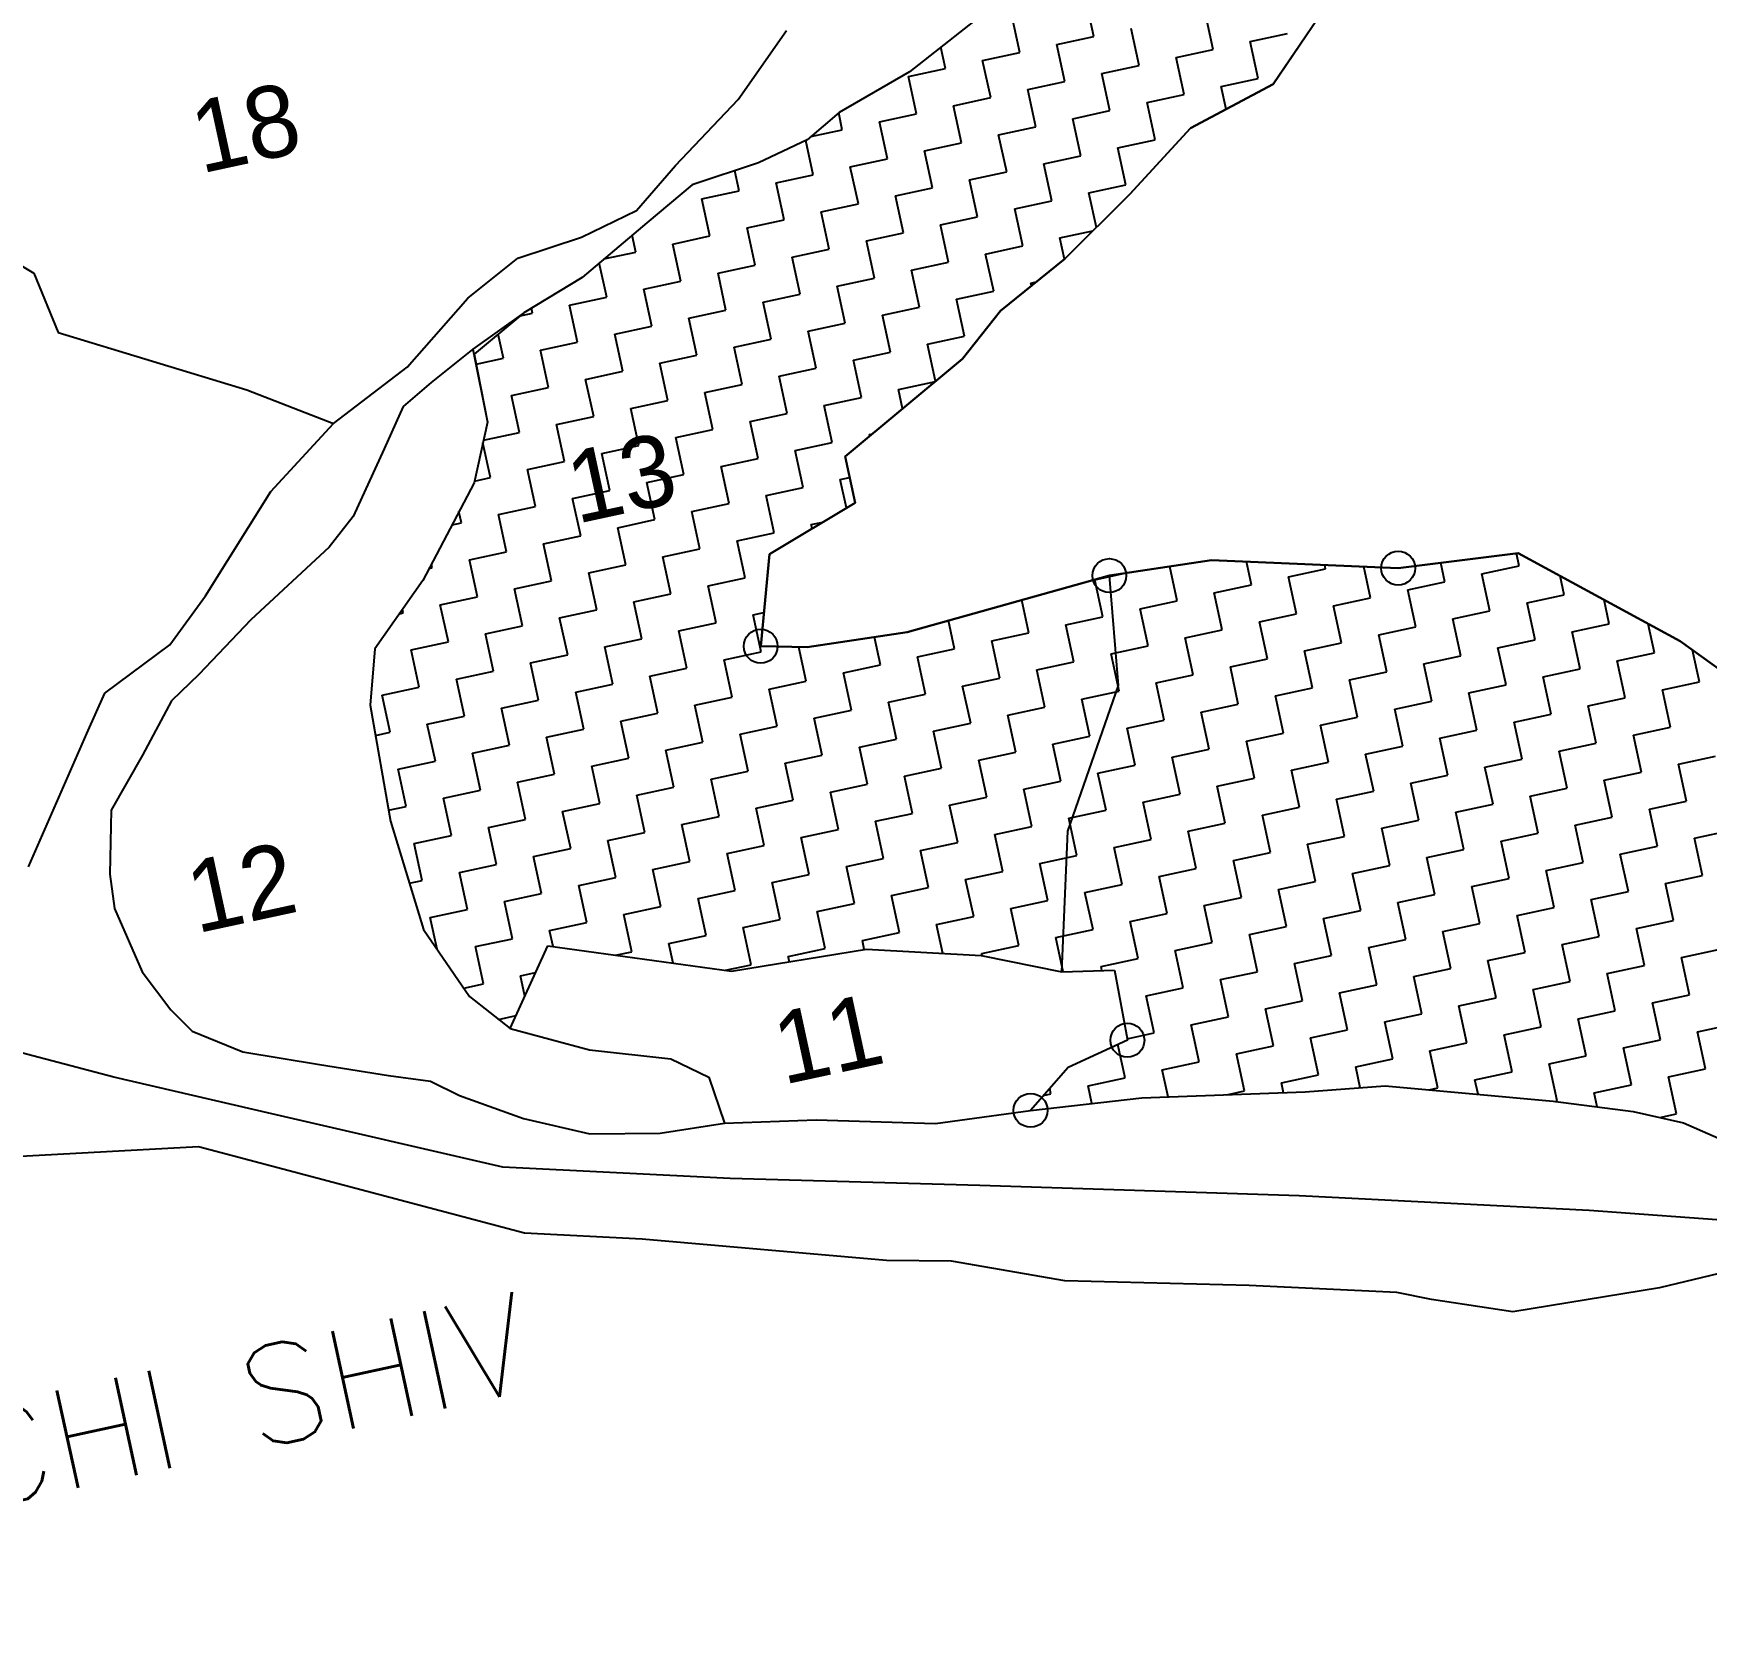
# Model space of a CAD drawing. Header units: metres. Extents: x 328584 to 331613, y 1804654 to 1807240.
# Drawn here: x 329754.5 to 330164.7, y 1804770.6 to 1805164.4 of the extents above; entities that cross this region are included whole.
import ezdxf

# ---------------------------------------------------------------- set-up
doc = ezdxf.new("R2010")
doc.units = ezdxf.units.M
doc.linetypes.add('DASHDOT', pattern=[25.4, 12.7, -6.35, 0, -6.35])
for name, color, linetype in [('POLY_HATCH', 12, 'Continuous'), ('POLY_PARCEL', 6, 'Continuous'), ('POLY_WATER', 4, 'Continuous'), ('TEXT_MAPOUT', 7, 'Continuous'), ('TEXT_PARCEL', 7, 'Continuous'), ('V_BOUND_STREAM_LINE', 7, 'DASHDOT')]:
    doc.layers.add(name, color=color, linetype=linetype)
doc.styles.get("Standard").update_dxf_attribs({"font": 'simplex.shx'})
doc.styles.add('TEXT_MAP', font='', dxfattribs={"height": 0.5})
doc.styles.get('TEXT_MAP').set_extended_font_data('Kruti Dev 050')

msp = doc.modelspace()

# ---------------------------------------------------------------- linework, layer by layer
for centre in [(330018.27, 1805031.49), (330089.07, 1805033.33), (329932.8, 1805014.17), (330022.69, 1804917.57), (329998.97, 1804900.39)]:
    msp.add_circle(centre, 4.16)
at = {"layer": 'POLY_HATCH'}
for p, q in [((330058.47, 1805152.02), (330078.08, 1805181.04)), ((329991.13, 1805172.2), (329969.26, 1805155.01)), ((329969.26, 1805155.01), (329952.07, 1805145.06)), ((330038.17, 1805141.16), (330058.47, 1805152.02)), ((329952.07, 1805145.06), (329944.16, 1805138.36)), ((330023.32, 1805125.02), (330038.17, 1805141.16)), ((329944.16, 1805138.36), (329932.28, 1805132.67)), ((329932.28, 1805132.67), (329915.98, 1805127.27)), ((329915.98, 1805127.27), (329904.87, 1805118.02)), ((330007.33, 1805109.17), (330023.32, 1805125.02)), ((329904.87, 1805118.02), (329889.05, 1805104.62)), ((329991.6, 1805096.39), (330007.33, 1805109.17)), ((329889.05, 1805104.62), (329874.71, 1805095.91)), ((329982.27, 1805084.67), (329991.6, 1805096.39)), ((329874.71, 1805095.91), (329862.54, 1805085.8)), ((329862.54, 1805085.8), (329865.82, 1805069.12)), ((329953.49, 1805060.67), (329982.27, 1805084.67)), ((329865.82, 1805069.12), (329862.54, 1805054.25)), ((329955.94, 1805049.34), (329953.49, 1805060.67)), ((329862.54, 1805054.25), (329849.99, 1805030.29)), ((329934.94, 1805036.72), (329955.94, 1805049.34)), ((329932.8, 1805014.17), (329934.94, 1805036.72)), ((330043.34, 1805035.29), (330018.27, 1805031.49)), ((330089.07, 1805033.33), (330043.34, 1805035.29)), ((330118.48, 1805037), (330089.07, 1805033.33)), ((330158.2, 1805015.43), (330118.48, 1805037)), ((330018.27, 1805031.49), (329968.73, 1805017.64)), ((329849.99, 1805030.29), (329838.24, 1805013.58)), ((329944.18, 1805013.94), (329932.8, 1805014.17)), ((329968.73, 1805017.64), (329944.18, 1805013.94)), ((330197.2, 1804987.24), (330158.2, 1805015.43)), ((329838.24, 1805013.58), (329837.1, 1804999.76)), ((329837.1, 1804999.76), (329842.07, 1804971.33)), ((329842.07, 1804971.33), (329850.18, 1804944.76)), ((329850.18, 1804944.76), (329861.42, 1804928.3)), ((329871.4, 1804920.43), (329880.6, 1804940.71)), ((329880.6, 1804940.71), (329925.66, 1804934.53)), ((329925.66, 1804934.53), (329958.77, 1804939.92)), ((329958.77, 1804939.92), (329986.88, 1804938.33)), ((329986.88, 1804938.33), (330006.65, 1804934.35)), ((330006.65, 1804934.35), (330019.56, 1804934.78)), ((330019.56, 1804934.78), (330022.69, 1804917.57)), ((329861.42, 1804928.3), (329871.4, 1804920.43)), ((330022.69, 1804917.57), (330008.18, 1804910.89)), ((330008.18, 1804910.89), (329998.97, 1804900.39)), ((329998.97, 1804900.39), (330026.2, 1804903.47)), ((330026.2, 1804903.47), (330066.26, 1804904.89)), ((330066.26, 1804904.89), (330085.88, 1804906.42)), ((330085.88, 1804906.42), (330127.06, 1804902.64)), ((330127.06, 1804902.64), (330146.66, 1804900.09)), ((330146.66, 1804900.09), (330159.04, 1804897.33)), ((330159.04, 1804897.33), (330173.57, 1804890.97))]:
    msp.add_line(p, q, dxfattribs=at)
at = {"layer": 'POLY_HATCH', "linetype": 'Continuous'}
for p, q in [((330014.49, 1805163.67), (330012.52, 1805172.77)), ((329996.3, 1805159.74), (329994.33, 1805168.83)), ((330043.73, 1805160.48), (330041.76, 1805169.58)), ((330005.39, 1805161.71), (330014.49, 1805163.67)), ((330007.36, 1805152.61), (330005.39, 1805161.71)), ((330025.55, 1805156.55), (330023.58, 1805165.64)), ((330052.82, 1805162.45), (330061.92, 1805164.42)), ((330054.79, 1805153.36), (330052.82, 1805162.45)), ((329978.12, 1805155.81), (329976.98, 1805161.08)), ((329987.21, 1805157.77), (329996.3, 1805159.74)), ((329989.18, 1805148.68), (329987.21, 1805157.77)), ((330034.64, 1805158.52), (330043.73, 1805160.48)), ((330036.61, 1805149.42), (330034.64, 1805158.52)), ((329969.02, 1805153.84), (329978.12, 1805155.81)), ((329970.99, 1805144.75), (329969.02, 1805153.84)), ((330016.45, 1805154.58), (330025.55, 1805156.55)), ((330018.42, 1805145.49), (330016.45, 1805154.58)), ((329998.27, 1805150.65), (330007.36, 1805152.61)), ((330000.24, 1805141.56), (329998.27, 1805150.65)), ((330027.51, 1805147.46), (330036.61, 1805149.42)), ((330045.7, 1805151.39), (330054.79, 1805153.36)), ((330046.9, 1805145.83), (330045.7, 1805151.39)), ((329980.08, 1805146.71), (329989.18, 1805148.68)), ((329982.05, 1805137.62), (329980.08, 1805146.71)), ((330009.33, 1805143.52), (330018.42, 1805145.49)), ((330029.48, 1805138.36), (330027.51, 1805147.46)), ((329952.81, 1805140.81), (329951.92, 1805144.93)), ((329961.9, 1805142.78), (329970.99, 1805144.75)), ((329963.87, 1805133.69), (329961.9, 1805142.78)), ((329991.14, 1805139.59), (330000.24, 1805141.56)), ((330011.3, 1805134.43), (330009.33, 1805143.52)), ((329945.68, 1805129.75), (329943.85, 1805138.21)), ((329945.08, 1805139.14), (329952.81, 1805140.81)), ((329972.96, 1805135.65), (329982.05, 1805137.62)), ((329993.11, 1805130.5), (329991.14, 1805139.59)), ((330020.39, 1805136.4), (330029.48, 1805138.36)), ((329954.77, 1805131.72), (329963.87, 1805133.69)), ((329974.93, 1805126.56), (329972.96, 1805135.65)), ((330002.2, 1805132.46), (330011.3, 1805134.43)), ((330022.35, 1805127.3), (330020.39, 1805136.4)), ((329927.5, 1805125.82), (329926.43, 1805130.74)), ((329936.59, 1805127.79), (329945.68, 1805129.75)), ((329956.74, 1805122.63), (329954.77, 1805131.72)), ((329984.02, 1805128.53), (329993.11, 1805130.5)), ((330004.17, 1805123.37), (330002.2, 1805132.46)), ((329918.4, 1805123.85), (329927.5, 1805125.82)), ((329938.56, 1805118.69), (329936.59, 1805127.79)), ((329965.83, 1805124.59), (329974.93, 1805126.56)), ((329985.98, 1805119.44), (329984.02, 1805128.53)), ((330013.26, 1805125.34), (330022.35, 1805127.3)), ((330015.1, 1805116.87), (330013.26, 1805125.34)), ((329920.37, 1805114.76), (329918.4, 1805123.85)), ((329947.65, 1805120.66), (329956.74, 1805122.63)), ((329949.61, 1805111.57), (329947.65, 1805120.66)), ((329967.8, 1805115.5), (329965.83, 1805124.59)), ((329995.08, 1805121.4), (330004.17, 1805123.37)), ((329997.04, 1805112.31), (329995.08, 1805121.4)), ((329929.46, 1805116.73), (329938.56, 1805118.69)), ((329931.43, 1805107.63), (329929.46, 1805116.73)), ((329976.89, 1805117.47), (329985.98, 1805119.44)), ((329978.86, 1805108.38), (329976.89, 1805117.47)), ((329902.19, 1805110.83), (329901.29, 1805114.98)), ((329911.28, 1805112.79), (329920.37, 1805114.76)), ((329913.24, 1805103.7), (329911.28, 1805112.79)), ((329958.71, 1805113.54), (329967.8, 1805115.5)), ((329960.67, 1805104.44), (329958.71, 1805113.54)), ((330006.14, 1805114.28), (330014.26, 1805116.03)), ((330007.26, 1805109.11), (330006.14, 1805114.28)), ((329894.38, 1805109.14), (329902.19, 1805110.83)), ((329940.52, 1805109.6), (329949.61, 1805111.57)), ((329942.49, 1805100.51), (329940.52, 1805109.6)), ((329969.77, 1805106.41), (329978.86, 1805108.38)), ((329987.95, 1805110.34), (329997.04, 1805112.31)), ((329989.92, 1805101.25), (329987.95, 1805110.34)), ((329895.06, 1805099.77), (329893.24, 1805108.17)), ((329922.34, 1805105.67), (329931.43, 1805107.63)), ((329924.3, 1805096.57), (329922.34, 1805105.67)), ((329951.58, 1805102.48), (329960.67, 1805104.44)), ((329971.73, 1805097.32), (329969.77, 1805106.41)), ((329904.15, 1805101.73), (329913.24, 1805103.7)), ((329906.12, 1805092.64), (329904.15, 1805101.73)), ((329933.4, 1805098.54), (329942.49, 1805100.51)), ((329953.55, 1805093.38), (329951.58, 1805102.48)), ((329980.83, 1805099.28), (329989.92, 1805101.25)), ((329999.01, 1805103.22), (330000.37, 1805103.51)), ((329999.16, 1805102.53), (329999.01, 1805103.22)), ((329876.87, 1805095.83), (329876.61, 1805097.06)), ((329885.97, 1805097.8), (329895.06, 1805099.77)), ((329887.93, 1805088.71), (329885.97, 1805097.8)), ((329915.21, 1805094.61), (329924.3, 1805096.57)), ((329935.36, 1805089.45), (329933.4, 1805098.54)), ((329962.64, 1805095.35), (329971.73, 1805097.32)), ((329982.79, 1805090.19), (329980.83, 1805099.28)), ((329873.82, 1805095.17), (329876.87, 1805095.83)), ((329897.03, 1805090.67), (329906.12, 1805092.64)), ((329917.18, 1805085.51), (329915.21, 1805094.61)), ((329944.46, 1805091.42), (329953.55, 1805093.38)), ((329964.61, 1805086.26), (329962.64, 1805095.35)), ((329869.75, 1805084.77), (329868.46, 1805090.72)), ((329878.84, 1805086.74), (329887.93, 1805088.71)), ((329898.99, 1805081.58), (329897.03, 1805090.67)), ((329926.27, 1805087.48), (329935.36, 1805089.45)), ((329946.42, 1805082.32), (329944.46, 1805091.42)), ((329973.7, 1805088.22), (329982.79, 1805090.19)), ((329975.66, 1805079.16), (329973.7, 1805088.22)), ((329863.03, 1805083.32), (329869.75, 1805084.77)), ((329880.81, 1805077.65), (329878.84, 1805086.74)), ((329908.09, 1805083.55), (329917.18, 1805085.51)), ((329928.24, 1805078.39), (329926.27, 1805087.48)), ((329955.52, 1805084.29), (329964.61, 1805086.26)), ((329957.48, 1805075.2), (329955.52, 1805084.29)), ((329889.9, 1805079.61), (329898.99, 1805081.58)), ((329891.87, 1805070.52), (329889.9, 1805079.61)), ((329910.05, 1805074.46), (329908.09, 1805083.55)), ((329937.33, 1805080.36), (329946.42, 1805082.32)), ((329939.3, 1805071.26), (329937.33, 1805080.36)), ((329871.72, 1805075.68), (329880.81, 1805077.65)), ((329873.68, 1805066.59), (329871.72, 1805075.68)), ((329919.15, 1805076.42), (329928.24, 1805078.39)), ((329921.11, 1805067.33), (329919.15, 1805076.42)), ((329966.58, 1805077.16), (329975.62, 1805079.12)), ((329967.6, 1805072.43), (329966.58, 1805077.16)), ((329900.96, 1805072.49), (329910.05, 1805074.46)), ((329902.93, 1805063.4), (329900.96, 1805072.49)), ((329948.39, 1805073.23), (329957.48, 1805075.2)), ((329950.36, 1805064.14), (329948.39, 1805073.23)), ((329882.78, 1805068.55), (329891.87, 1805070.52)), ((329884.74, 1805059.46), (329882.78, 1805068.55)), ((329912.02, 1805065.36), (329921.11, 1805067.33)), ((329930.21, 1805069.3), (329939.3, 1805071.26)), ((329932.17, 1805060.2), (329930.21, 1805069.3)), ((329866.56, 1805055.53), (329864.71, 1805064.08)), ((329864.84, 1805064.67), (329873.68, 1805066.59)), ((329893.84, 1805061.43), (329902.93, 1805063.4)), ((329913.99, 1805056.27), (329912.02, 1805065.36)), ((329941.26, 1805062.17), (329950.36, 1805064.14)), ((329959.45, 1805066.11), (329960.21, 1805066.27)), ((329959.54, 1805065.71), (329959.45, 1805066.11)), ((329875.65, 1805057.49), (329884.74, 1805059.46)), ((329895.8, 1805052.34), (329893.84, 1805061.43)), ((329923.08, 1805058.24), (329932.17, 1805060.2)), ((329943.23, 1805053.08), (329941.26, 1805062.17)), ((329862.63, 1805054.68), (329866.56, 1805055.53)), ((329877.62, 1805048.4), (329875.65, 1805057.49)), ((329904.89, 1805054.3), (329913.99, 1805056.27)), ((329925.05, 1805049.14), (329923.08, 1805058.24)), ((329952.32, 1805055.05), (329954.6, 1805055.54)), ((329953.83, 1805048.08), (329952.32, 1805055.05)), ((329886.71, 1805050.37), (329895.8, 1805052.34)), ((329906.86, 1805045.21), (329904.89, 1805054.3)), ((329934.14, 1805051.11), (329943.23, 1805053.08)), ((329936.11, 1805042.02), (329934.14, 1805051.11)), ((329859.43, 1805044.47), (329858.84, 1805047.19)), ((329868.52, 1805046.44), (329877.62, 1805048.4)), ((329888.68, 1805041.28), (329886.71, 1805050.37)), ((329915.95, 1805047.18), (329925.05, 1805049.14)), ((329917.92, 1805038.09), (329915.95, 1805047.18)), ((329857.16, 1805043.98), (329859.43, 1805044.47)), ((329870.49, 1805037.34), (329868.52, 1805046.44)), ((329897.77, 1805043.24), (329906.86, 1805045.21)), ((329899.74, 1805034.15), (329897.77, 1805043.24)), ((329945.2, 1805043.99), (329948.05, 1805044.6)), ((329945.41, 1805043.02), (329945.2, 1805043.99)), ((329879.58, 1805039.31), (329888.68, 1805041.28)), ((329881.55, 1805030.22), (329879.58, 1805039.31)), ((329927.01, 1805040.05), (329936.11, 1805042.02)), ((329928.98, 1805030.96), (329927.01, 1805040.05)), ((329861.4, 1805035.38), (329870.49, 1805037.34)), ((329863.37, 1805026.28), (329861.4, 1805035.38)), ((329908.83, 1805036.12), (329917.92, 1805038.09)), ((329910.8, 1805027.03), (329908.83, 1805036.12)), ((330053.08, 1805029.25), (330051.86, 1805034.93)), ((330100.51, 1805030), (330099.51, 1805034.64)), ((330118.7, 1805033.93), (330118.05, 1805036.95)), ((329851.54, 1805033.24), (329852.31, 1805033.41)), ((329852.31, 1805033.41), (329852.11, 1805034.33)), ((329890.64, 1805032.18), (329899.74, 1805034.15)), ((329892.61, 1805023.09), (329890.64, 1805032.18)), ((329919.89, 1805028.99), (329928.98, 1805030.96)), ((330014.75, 1805030.48), (330022.07, 1805032.06)), ((330016.71, 1805021.39), (330014.75, 1805030.48)), ((330034.9, 1805025.32), (330033.08, 1805033.73)), ((330062.18, 1805031.22), (330071.27, 1805033.19)), ((330064.14, 1805022.13), (330062.18, 1805031.22)), ((330071.27, 1805033.19), (330071.07, 1805034.1)), ((330082.33, 1805026.06), (330080.68, 1805033.69)), ((330109.61, 1805031.96), (330118.7, 1805033.93)), ((330111.57, 1805022.87), (330109.61, 1805031.96)), ((330129.76, 1805026.8), (330128.76, 1805031.42)), ((329854.27, 1805024.32), (329863.37, 1805026.28)), ((329872.46, 1805028.25), (329881.55, 1805030.22)), ((329874.43, 1805019.16), (329872.46, 1805028.25)), ((329901.7, 1805025.06), (329910.8, 1805027.03)), ((329921.86, 1805019.9), (329919.89, 1805028.99)), ((330043.99, 1805027.29), (330053.08, 1805029.25)), ((330045.96, 1805018.19), (330043.99, 1805027.29)), ((330091.42, 1805028.03), (330100.51, 1805030)), ((330093.39, 1805018.94), (330091.42, 1805028.03)), ((330120.67, 1805024.84), (330129.76, 1805026.8)), ((329844.27, 1805022.15), (329845.18, 1805022.35)), ((329845.18, 1805022.35), (329845, 1805023.19)), ((329856.24, 1805015.22), (329854.27, 1805024.32)), ((329883.52, 1805021.12), (329892.61, 1805023.09)), ((329903.67, 1805015.97), (329901.7, 1805025.06)), ((329930.95, 1805021.87), (329933.58, 1805022.44)), ((329998.53, 1805017.45), (329996.79, 1805025.48)), ((330025.81, 1805023.35), (330034.9, 1805025.32)), ((330027.77, 1805014.26), (330025.81, 1805023.35)), ((330073.24, 1805024.1), (330082.33, 1805026.06)), ((330075.2, 1805015), (330073.24, 1805024.1)), ((330102.48, 1805020.9), (330111.57, 1805022.87)), ((330122.63, 1805015.75), (330120.67, 1805024.84)), ((330140.82, 1805019.68), (330139.55, 1805025.56)), ((329865.33, 1805017.19), (329874.43, 1805019.16)), ((329885.49, 1805012.03), (329883.52, 1805021.12)), ((329912.76, 1805017.93), (329921.86, 1805019.9)), ((329932.91, 1805012.77), (329930.95, 1805021.87)), ((329980.34, 1805013.52), (329978.84, 1805020.46)), ((330007.62, 1805019.42), (330016.71, 1805021.39)), ((330009.59, 1805010.33), (330007.62, 1805019.42)), ((330036.87, 1805016.23), (330045.96, 1805018.19)), ((330055.05, 1805020.16), (330064.14, 1805022.13)), ((330057.02, 1805011.07), (330055.05, 1805020.16)), ((330084.3, 1805016.97), (330093.39, 1805018.94)), ((330104.45, 1805011.81), (330102.48, 1805020.9)), ((330131.73, 1805017.71), (330140.82, 1805019.68)), ((330151.88, 1805012.55), (330150.33, 1805019.7)), ((329847.15, 1805013.26), (329856.24, 1805015.22)), ((329867.3, 1805008.1), (329865.33, 1805017.19)), ((329894.58, 1805014), (329903.67, 1805015.97)), ((329896.54, 1805004.91), (329894.58, 1805014)), ((329914.73, 1805008.84), (329912.76, 1805017.93)), ((329943.97, 1805005.65), (329942.17, 1805013.98)), ((329962.16, 1805009.58), (329960.68, 1805016.42)), ((329989.44, 1805015.48), (329998.53, 1805017.45)), ((329991.4, 1805006.39), (329989.44, 1805015.48)), ((330018.68, 1805012.29), (330027.77, 1805014.26)), ((330038.83, 1805007.13), (330036.87, 1805016.23)), ((330066.11, 1805013.04), (330075.2, 1805015)), ((330086.26, 1805007.88), (330084.3, 1805016.97)), ((330113.54, 1805013.78), (330122.63, 1805015.75)), ((330133.69, 1805008.62), (330131.73, 1805017.71)), ((329838.05, 1805011.29), (329838.06, 1805011.29)), ((329838.06, 1805011.29), (329838.05, 1805011.29)), ((329849.12, 1805004.16), (329847.15, 1805013.26)), ((329876.39, 1805010.07), (329885.49, 1805012.03)), ((329878.36, 1805000.97), (329876.39, 1805010.07)), ((329923.82, 1805010.81), (329932.91, 1805012.77)), ((329925.79, 1805001.72), (329923.82, 1805010.81)), ((329971.25, 1805011.55), (329980.34, 1805013.52)), ((329973.22, 1805002.46), (329971.25, 1805011.55)), ((330000.5, 1805008.36), (330009.59, 1805010.33)), ((330020.65, 1805003.2), (330018.68, 1805012.29)), ((330047.93, 1805009.1), (330057.02, 1805011.07)), ((330068.08, 1805003.94), (330066.11, 1805013.04)), ((330095.36, 1805009.84), (330104.45, 1805011.81)), ((330115.51, 1805004.69), (330113.54, 1805013.78)), ((330142.79, 1805010.59), (330151.88, 1805012.55)), ((330144.75, 1805001.49), (330142.79, 1805010.59)), ((330162.94, 1805005.43), (330161.25, 1805013.23)), ((329858.21, 1805006.13), (329867.3, 1805008.1)), ((329860.17, 1804997.04), (329858.21, 1805006.13)), ((329905.64, 1805006.87), (329914.73, 1805008.84)), ((329907.6, 1804997.78), (329905.64, 1805006.87)), ((329953.07, 1805007.62), (329962.16, 1805009.58)), ((329955.03, 1804998.52), (329953.07, 1805007.62)), ((329982.31, 1805004.42), (329991.4, 1805006.39)), ((330002.46, 1804999.27), (330000.5, 1805008.36)), ((330029.74, 1805005.17), (330038.83, 1805007.13)), ((330049.89, 1805000.01), (330047.93, 1805009.1)), ((330077.17, 1805005.91), (330086.26, 1805007.88)), ((330079.14, 1804996.82), (330077.17, 1805005.91)), ((330097.32, 1805000.75), (330095.36, 1805009.84)), ((330124.6, 1805006.65), (330133.69, 1805008.62)), ((330126.57, 1804997.56), (330124.6, 1805006.65)), ((329840.02, 1805002.2), (329849.12, 1805004.16)), ((329841.99, 1804993.1), (329840.02, 1805002.2)), ((329887.45, 1805002.94), (329896.54, 1805004.91)), ((329889.42, 1804993.85), (329887.45, 1805002.94)), ((329916.7, 1804999.75), (329925.79, 1805001.72)), ((329934.88, 1805003.68), (329943.97, 1805005.65)), ((329936.85, 1804994.59), (329934.88, 1805003.68)), ((329964.13, 1805000.49), (329973.22, 1805002.46)), ((329984.28, 1804995.33), (329982.31, 1805004.42)), ((330011.56, 1805001.23), (330020.65, 1805003.2)), ((330031.71, 1804996.07), (330029.74, 1805005.17)), ((330058.99, 1805001.98), (330068.08, 1805003.94)), ((330060.95, 1804992.88), (330058.99, 1805001.98)), ((330106.42, 1805002.72), (330115.51, 1805004.69)), ((330108.38, 1804993.63), (330106.42, 1805002.72)), ((330153.85, 1805003.46), (330162.94, 1805005.43)), ((330155.81, 1804994.37), (330153.85, 1805003.46)), ((329869.27, 1804999.01), (329878.36, 1805000.97)), ((329871.23, 1804989.91), (329869.27, 1804999.01)), ((329898.51, 1804995.81), (329907.6, 1804997.78)), ((329918.66, 1804990.66), (329916.7, 1804999.75)), ((329945.94, 1804996.56), (329955.03, 1804998.52)), ((329966.09, 1804991.4), (329964.13, 1805000.49)), ((329993.37, 1804997.3), (330002.46, 1804999.27)), ((330013.52, 1804992.14), (330011.56, 1805001.23)), ((330040.8, 1804998.04), (330049.89, 1805000.01)), ((330042.77, 1804988.95), (330040.8, 1804998.04)), ((330088.23, 1804998.78), (330097.32, 1805000.75)), ((330090.2, 1804989.69), (330088.23, 1804998.78)), ((330135.66, 1804999.53), (330144.75, 1805001.49)), ((330137.63, 1804990.43), (330135.66, 1804999.53)), ((329851.08, 1804995.07), (329860.17, 1804997.04)), ((329853.05, 1804985.98), (329851.08, 1804995.07)), ((329880.33, 1804991.88), (329889.42, 1804993.85)), ((329900.48, 1804986.72), (329898.51, 1804995.81)), ((329927.76, 1804992.62), (329936.85, 1804994.59)), ((329947.91, 1804987.46), (329945.94, 1804996.56)), ((329975.19, 1804993.37), (329984.28, 1804995.33)), ((329995.34, 1804988.21), (329993.37, 1804997.3)), ((330022.62, 1804994.11), (330031.71, 1804996.07)), ((330024.58, 1804985.02), (330022.62, 1804994.11)), ((330070.05, 1804994.85), (330079.14, 1804996.82)), ((330072.01, 1804985.76), (330070.05, 1804994.85)), ((330099.29, 1804991.66), (330108.38, 1804993.63)), ((330117.48, 1804995.59), (330126.57, 1804997.56)), ((330119.44, 1804986.5), (330117.48, 1804995.59)), ((330146.72, 1804992.4), (330155.81, 1804994.37)), ((329838.4, 1804992.33), (329841.99, 1804993.1)), ((329862.14, 1804987.95), (329871.23, 1804989.91)), ((329882.29, 1804982.79), (329880.33, 1804991.88)), ((329909.57, 1804988.69), (329918.66, 1804990.66)), ((329929.72, 1804983.53), (329927.76, 1804992.62)), ((329957, 1804989.43), (329966.09, 1804991.4)), ((329958.97, 1804980.34), (329957, 1804989.43)), ((329977.15, 1804984.27), (329975.19, 1804993.37)), ((330004.43, 1804990.17), (330013.52, 1804992.14)), ((330006.4, 1804981.08), (330004.43, 1804990.17)), ((330051.86, 1804990.92), (330060.95, 1804992.88)), ((330053.83, 1804981.82), (330051.86, 1804990.92)), ((330081.1, 1804987.72), (330090.2, 1804989.69)), ((330101.26, 1804982.57), (330099.29, 1804991.66)), ((330128.53, 1804988.47), (330137.63, 1804990.43)), ((330148.69, 1804983.31), (330146.72, 1804992.4)), ((329843.96, 1804984.01), (329853.05, 1804985.98)), ((329864.11, 1804978.85), (329862.14, 1804987.95)), ((329891.39, 1804984.75), (329900.48, 1804986.72)), ((329911.54, 1804979.6), (329909.57, 1804988.69)), ((329938.82, 1804985.5), (329947.91, 1804987.46)), ((329940.78, 1804976.4), (329938.82, 1804985.5)), ((329986.25, 1804986.24), (329995.34, 1804988.21)), ((329988.21, 1804977.15), (329986.25, 1804986.24)), ((330033.68, 1804986.98), (330042.77, 1804988.95)), ((330035.64, 1804977.89), (330033.68, 1804986.98)), ((330062.92, 1804983.79), (330072.01, 1804985.76)), ((330083.07, 1804978.63), (330081.1, 1804987.72)), ((330110.35, 1804984.53), (330119.44, 1804986.5)), ((330130.5, 1804979.38), (330128.53, 1804988.47)), ((330157.78, 1804985.28), (330166.87, 1804987.24)), ((330159.75, 1804976.18), (330157.78, 1804985.28)), ((329845.92, 1804974.92), (329843.96, 1804984.01)), ((329873.2, 1804980.82), (329882.29, 1804982.79)), ((329893.35, 1804975.66), (329891.39, 1804984.75)), ((329920.63, 1804981.56), (329929.72, 1804983.53)), ((329922.6, 1804972.47), (329920.63, 1804981.56)), ((329968.06, 1804982.31), (329977.15, 1804984.27)), ((329970.03, 1804973.21), (329968.06, 1804982.31)), ((330015.49, 1804983.05), (330024.58, 1804985.02)), ((330017.46, 1804973.96), (330015.49, 1804983.05)), ((330044.73, 1804979.86), (330053.83, 1804981.82)), ((330064.89, 1804974.7), (330062.92, 1804983.79)), ((330092.16, 1804980.6), (330101.26, 1804982.57)), ((330112.32, 1804975.44), (330110.35, 1804984.53)), ((330139.59, 1804981.34), (330148.69, 1804983.31)), ((330141.56, 1804972.25), (330139.59, 1804981.34)), ((329855.02, 1804976.89), (329864.11, 1804978.85)), ((329875.17, 1804971.73), (329873.2, 1804980.82)), ((329902.45, 1804977.63), (329911.54, 1804979.6)), ((329904.41, 1804968.54), (329902.45, 1804977.63)), ((329949.88, 1804978.37), (329958.97, 1804980.34)), ((329951.84, 1804969.28), (329949.88, 1804978.37)), ((329979.12, 1804975.18), (329988.21, 1804977.15)), ((329997.31, 1804979.11), (330006.4, 1804981.08)), ((329999.27, 1804970.02), (329997.31, 1804979.11)), ((330026.55, 1804975.92), (330035.64, 1804977.89)), ((330046.7, 1804970.76), (330044.73, 1804979.86)), ((330073.98, 1804976.67), (330083.07, 1804978.63)), ((330094.13, 1804971.51), (330092.16, 1804980.6)), ((330121.41, 1804977.41), (330130.5, 1804979.38)), ((330123.38, 1804968.32), (330121.41, 1804977.41)), ((329841.6, 1804973.98), (329845.92, 1804974.92)), ((329856.98, 1804967.79), (329855.02, 1804976.89)), ((329884.26, 1804973.69), (329893.35, 1804975.66)), ((329886.23, 1804964.6), (329884.26, 1804973.69)), ((329931.69, 1804974.44), (329940.78, 1804976.4)), ((329933.66, 1804965.35), (329931.69, 1804974.44)), ((329960.94, 1804971.25), (329970.03, 1804973.21)), ((329981.09, 1804966.09), (329979.12, 1804975.18)), ((330008.36, 1804971.99), (330017.46, 1804973.96)), ((330028.52, 1804966.83), (330026.55, 1804975.92)), ((330055.79, 1804972.73), (330064.89, 1804974.7)), ((330075.95, 1804967.57), (330073.98, 1804976.67)), ((330103.22, 1804973.47), (330112.32, 1804975.44)), ((330105.19, 1804964.38), (330103.22, 1804973.47)), ((330150.65, 1804974.22), (330159.75, 1804976.18)), ((330152.62, 1804965.12), (330150.65, 1804974.22)), ((329866.08, 1804969.76), (329875.17, 1804971.73)), ((329868.04, 1804960.67), (329866.08, 1804969.76)), ((329913.51, 1804970.5), (329922.6, 1804972.47)), ((329915.47, 1804961.41), (329913.51, 1804970.5)), ((329942.75, 1804967.31), (329951.84, 1804969.28)), ((329962.9, 1804962.15), (329960.94, 1804971.25)), ((329990.18, 1804968.05), (329999.27, 1804970.02)), ((330010.33, 1804962.9), (330008.36, 1804971.99)), ((330037.61, 1804968.8), (330046.7, 1804970.76)), ((330057.76, 1804963.64), (330055.79, 1804972.73)), ((330085.04, 1804969.54), (330094.13, 1804971.51)), ((330087.01, 1804960.45), (330085.04, 1804969.54)), ((330132.47, 1804970.28), (330141.56, 1804972.25)), ((330134.44, 1804961.19), (330132.47, 1804970.28)), ((330161.71, 1804967.09), (330170.81, 1804969.06)), ((329847.89, 1804965.83), (329856.98, 1804967.79)), ((329849.86, 1804956.73), (329847.89, 1804965.83)), ((329895.32, 1804966.57), (329904.41, 1804968.54)), ((329897.29, 1804957.48), (329895.32, 1804966.57)), ((329924.56, 1804963.38), (329933.66, 1804965.35)), ((329944.72, 1804958.22), (329942.75, 1804967.31)), ((329971.99, 1804964.12), (329981.09, 1804966.09)), ((329992.15, 1804958.96), (329990.18, 1804968.05)), ((330019.42, 1804964.86), (330028.52, 1804966.83)), ((330021.39, 1804955.77), (330019.42, 1804964.86)), ((330039.58, 1804959.7), (330037.61, 1804968.8)), ((330066.85, 1804965.61), (330075.95, 1804967.57)), ((330068.82, 1804956.51), (330066.85, 1804965.61)), ((330114.28, 1804966.35), (330123.38, 1804968.32)), ((330116.25, 1804957.26), (330114.28, 1804966.35)), ((330143.53, 1804963.16), (330152.62, 1804965.12)), ((330163.68, 1804958), (330161.71, 1804967.09)), ((329858.95, 1804958.7), (329868.04, 1804960.67)), ((329877.14, 1804962.64), (329886.23, 1804964.6)), ((329879.1, 1804953.54), (329877.14, 1804962.64)), ((329906.38, 1804959.44), (329915.47, 1804961.41)), ((329926.53, 1804954.29), (329924.56, 1804963.38)), ((329953.81, 1804960.19), (329962.9, 1804962.15)), ((329973.96, 1804955.03), (329971.99, 1804964.12)), ((330001.24, 1804960.93), (330010.33, 1804962.9)), ((330003.21, 1804951.84), (330001.24, 1804960.93)), ((330048.67, 1804961.67), (330057.76, 1804963.64)), ((330050.64, 1804952.58), (330048.67, 1804961.67)), ((330096.1, 1804962.41), (330105.19, 1804964.38)), ((330098.07, 1804953.32), (330096.1, 1804962.41)), ((330125.34, 1804959.22), (330134.44, 1804961.19)), ((330145.5, 1804954.06), (330143.53, 1804963.16)), ((329846.73, 1804956.06), (329849.86, 1804956.73)), ((329860.92, 1804949.61), (329858.95, 1804958.7)), ((329888.19, 1804955.51), (329897.29, 1804957.48)), ((329908.35, 1804950.35), (329906.38, 1804959.44)), ((329935.62, 1804956.25), (329944.72, 1804958.22)), ((329955.78, 1804951.09), (329953.81, 1804960.19)), ((329983.05, 1804957), (329992.15, 1804958.96)), ((329985.02, 1804947.9), (329983.05, 1804957)), ((330030.48, 1804957.74), (330039.58, 1804959.7)), ((330032.45, 1804948.65), (330030.48, 1804957.74)), ((330077.91, 1804958.48), (330087.01, 1804960.45)), ((330079.88, 1804949.39), (330077.91, 1804958.48)), ((330107.16, 1804955.29), (330116.25, 1804957.26)), ((330127.31, 1804950.13), (330125.34, 1804959.22)), ((330154.59, 1804956.03), (330163.68, 1804958)), ((329870.01, 1804951.58), (329879.1, 1804953.54)), ((329890.16, 1804946.42), (329888.19, 1804955.51)), ((329917.44, 1804952.32), (329926.53, 1804954.29)), ((329937.59, 1804947.16), (329935.62, 1804956.25)), ((329964.87, 1804953.06), (329973.96, 1804955.03)), ((329966.84, 1804943.97), (329964.87, 1804953.06)), ((330012.3, 1804953.8), (330021.39, 1804955.77)), ((330014.27, 1804944.71), (330012.3, 1804953.8)), ((330041.54, 1804950.61), (330050.64, 1804952.58)), ((330059.73, 1804954.55), (330068.82, 1804956.51)), ((330061.7, 1804945.45), (330059.73, 1804954.55)), ((330088.97, 1804951.35), (330098.07, 1804953.32)), ((330109.13, 1804946.2), (330107.16, 1804955.29)), ((330136.4, 1804952.1), (330145.5, 1804954.06)), ((330156.55, 1804946.94), (330154.59, 1804956.03)), ((329851.82, 1804947.64), (329860.92, 1804949.61)), ((329871.98, 1804942.48), (329870.01, 1804951.58)), ((329899.25, 1804948.38), (329908.35, 1804950.35)), ((329901.22, 1804939.29), (329899.25, 1804948.38)), ((329919.41, 1804943.23), (329917.44, 1804952.32)), ((329946.68, 1804949.13), (329955.78, 1804951.09)), ((329948.65, 1804940.03), (329946.68, 1804949.13)), ((329994.11, 1804949.87), (330003.21, 1804951.84)), ((329996.08, 1804940.78), (329994.11, 1804949.87)), ((330023.36, 1804946.68), (330032.45, 1804948.65)), ((330043.51, 1804941.52), (330041.54, 1804950.61)), ((330070.79, 1804947.42), (330079.88, 1804949.39)), ((330090.94, 1804942.26), (330088.97, 1804951.35)), ((330118.22, 1804948.16), (330127.31, 1804950.13)), ((330138.37, 1804943), (330136.4, 1804952.1)), ((329853.5, 1804939.89), (329851.82, 1804947.64)), ((329881.07, 1804944.45), (329890.16, 1804946.42)), ((329881.92, 1804940.53), (329881.07, 1804944.45)), ((329928.5, 1804945.19), (329937.59, 1804947.16)), ((329930.47, 1804936.1), (329928.5, 1804945.19)), ((329975.93, 1804945.94), (329985.02, 1804947.9)), ((329977.46, 1804938.86), (329975.93, 1804945.94)), ((330005.17, 1804942.74), (330014.27, 1804944.71)), ((330025.33, 1804937.59), (330023.36, 1804946.68)), ((330052.6, 1804943.49), (330061.7, 1804945.45)), ((330072.76, 1804938.33), (330070.79, 1804947.42)), ((330100.03, 1804944.23), (330109.13, 1804946.2)), ((330120.18, 1804939.07), (330118.22, 1804948.16)), ((330147.46, 1804944.97), (330156.55, 1804946.94)), ((330149.43, 1804935.88), (330147.46, 1804944.97)), ((329862.88, 1804940.52), (329871.98, 1804942.48)), ((329864.85, 1804931.42), (329862.88, 1804940.52)), ((329910.31, 1804941.26), (329919.41, 1804943.23)), ((329911.34, 1804936.49), (329910.31, 1804941.26)), ((329957.74, 1804942), (329966.84, 1804943.97)), ((329958.21, 1804939.83), (329957.74, 1804942)), ((329986.99, 1804938.81), (329996.08, 1804940.78)), ((330006.99, 1804934.36), (330005.17, 1804942.74)), ((330034.42, 1804939.55), (330043.51, 1804941.52)), ((330054.57, 1804934.39), (330052.6, 1804943.49)), ((330081.85, 1804940.3), (330090.94, 1804942.26)), ((330083.81, 1804931.2), (330081.85, 1804940.3)), ((330102, 1804935.14), (330100.03, 1804944.23)), ((330129.28, 1804941.04), (330138.37, 1804943)), ((330131.24, 1804931.95), (330129.28, 1804941.04)), ((329897.24, 1804938.43), (329901.22, 1804939.29)), ((329924.16, 1804934.74), (329930.47, 1804936.1)), ((329939.56, 1804938.07), (329948.65, 1804940.03)), ((329939.83, 1804936.84), (329939.56, 1804938.07)), ((329987.1, 1804938.29), (329986.99, 1804938.81)), ((330016.23, 1804935.62), (330025.33, 1804937.59)), ((330036.38, 1804930.46), (330034.42, 1804939.55)), ((330063.66, 1804936.36), (330072.76, 1804938.33)), ((330065.63, 1804927.27), (330063.66, 1804936.36)), ((330111.09, 1804937.1), (330120.18, 1804939.07)), ((330113.06, 1804928.01), (330111.09, 1804937.1)), ((330158.52, 1804937.85), (330167.61, 1804939.81)), ((330160.49, 1804928.75), (330158.52, 1804937.85)), ((329873.94, 1804933.39), (329877.64, 1804934.19)), ((329875.02, 1804928.42), (329873.94, 1804933.39)), ((330016.44, 1804934.67), (330016.23, 1804935.62)), ((330045.48, 1804932.43), (330054.57, 1804934.39)), ((330047.44, 1804923.33), (330045.48, 1804932.43)), ((330092.91, 1804933.17), (330102, 1804935.14)), ((330094.87, 1804924.08), (330092.91, 1804933.17)), ((330140.34, 1804933.91), (330149.43, 1804935.88)), ((330142.3, 1804924.82), (330140.34, 1804933.91)), ((329860, 1804930.38), (329864.85, 1804931.42)), ((330027.29, 1804928.49), (330036.38, 1804930.46)), ((330029.26, 1804919.4), (330027.29, 1804928.49)), ((330074.72, 1804929.24), (330083.81, 1804931.2)), ((330076.69, 1804920.14), (330074.72, 1804929.24)), ((330103.97, 1804926.04), (330113.06, 1804928.01)), ((330122.15, 1804929.98), (330131.24, 1804931.95)), ((330124.12, 1804920.89), (330122.15, 1804929.98)), ((330151.4, 1804926.79), (330160.49, 1804928.75)), ((330056.54, 1804925.3), (330065.63, 1804927.27)), ((330058.5, 1804916.21), (330056.54, 1804925.3)), ((330085.78, 1804922.11), (330094.87, 1804924.08)), ((330105.93, 1804916.95), (330103.97, 1804926.04)), ((330133.21, 1804922.85), (330142.3, 1804924.82)), ((330153.36, 1804917.69), (330151.4, 1804926.79)), ((329868.52, 1804922.7), (329872.85, 1804923.64)), ((330038.35, 1804921.37), (330047.44, 1804923.33)), ((330040.32, 1804912.28), (330038.35, 1804921.37)), ((330067.6, 1804918.18), (330076.69, 1804920.14)), ((330087.75, 1804913.02), (330085.78, 1804922.11)), ((330115.03, 1804918.92), (330124.12, 1804920.89)), ((330135.18, 1804913.76), (330133.21, 1804922.85)), ((330162.46, 1804919.66), (330171.55, 1804921.63)), ((330164.42, 1804910.57), (330162.46, 1804919.66)), ((330022.13, 1804908.34), (330020.37, 1804916.5)), ((330022.62, 1804917.96), (330029.26, 1804919.4)), ((330049.41, 1804914.24), (330058.5, 1804916.21)), ((330069.56, 1804909.08), (330067.6, 1804918.18)), ((330096.84, 1804914.98), (330105.93, 1804916.95)), ((330116.99, 1804909.83), (330115.03, 1804918.92)), ((330144.27, 1804915.73), (330153.36, 1804917.69)), ((330146.24, 1804906.63), (330144.27, 1804915.73)), ((330031.23, 1804910.31), (330040.32, 1804912.28)), ((330051.38, 1804905.15), (330049.41, 1804914.24)), ((330078.66, 1804911.05), (330087.75, 1804913.02)), ((330098.81, 1804905.89), (330096.84, 1804914.98)), ((330126.09, 1804911.79), (330135.18, 1804913.76)), ((330128.05, 1804902.7), (330126.09, 1804911.79)), ((330013.04, 1804906.37), (330022.13, 1804908.34)), ((330032.66, 1804903.7), (330031.23, 1804910.31)), ((330060.47, 1804907.12), (330069.56, 1804909.08)), ((330079.76, 1804905.94), (330078.66, 1804911.05)), ((330107.9, 1804907.86), (330116.99, 1804909.83)), ((330108.66, 1804904.33), (330107.9, 1804907.86)), ((330155.33, 1804908.6), (330164.42, 1804910.57)), ((330157.3, 1804899.51), (330155.33, 1804908.6)), ((330002.16, 1804904.02), (330003.95, 1804904.41)), ((330003.95, 1804904.41), (330003.66, 1804905.73)), ((330013.97, 1804902.09), (330013.04, 1804906.37)), ((330047.04, 1804904.21), (330051.38, 1804905.15)), ((330060.99, 1804904.7), (330060.47, 1804907.12)), ((330096.67, 1804905.43), (330098.81, 1804905.89)), ((330137.15, 1804904.67), (330146.24, 1804906.63)), ((330137.89, 1804901.23), (330137.15, 1804904.67)), ((330127.52, 1804902.58), (330128.05, 1804902.7)), ((330153.23, 1804898.63), (330157.3, 1804899.51))]:
    msp.add_line(p, q, dxfattribs=at)
at = {"layer": 'POLY_PARCEL'}
for p, q in [((330078.08, 1805181.04), (330058.47, 1805152.02)), ((330058.47, 1805152.02), (330038.17, 1805141.16)), ((330038.17, 1805141.16), (330023.32, 1805125.02)), ((329722.05, 1805125.15), (329754.59, 1805105.62)), ((330023.32, 1805125.02), (330007.33, 1805109.17)), ((330007.33, 1805109.17), (329991.6, 1805096.39)), ((329754.59, 1805105.62), (329760.58, 1805091.12)), ((329991.6, 1805096.39), (329982.27, 1805084.67)), ((329760.58, 1805091.12), (329806.83, 1805077.05)), ((329862.28, 1805087.01), (329865.82, 1805069.12)), ((329982.27, 1805084.67), (329953.49, 1805060.67)), ((329806.83, 1805077.05), (329828.11, 1805068.81)), ((329865.82, 1805069.12), (329862.54, 1805054.25)), ((329953.49, 1805060.67), (329955.94, 1805049.34)), ((329862.54, 1805054.25), (329849.99, 1805030.29)), ((329955.94, 1805049.34), (329934.94, 1805036.72)), ((329934.94, 1805036.72), (329932.8, 1805014.17)), ((330018.27, 1805031.49), (330043.34, 1805035.29)), ((330043.34, 1805035.29), (330089.07, 1805033.33)), ((330089.07, 1805033.33), (330118.48, 1805037)), ((330118.48, 1805037), (330158.2, 1805015.43)), ((329968.73, 1805017.64), (330018.27, 1805031.49)), ((330020.5, 1805004.55), (330018.27, 1805031.49)), ((329849.99, 1805030.29), (329838.24, 1805013.58)), ((329932.8, 1805014.17), (329944.18, 1805013.94)), ((329944.18, 1805013.94), (329968.73, 1805017.64)), ((330158.2, 1805015.43), (330197.2, 1804987.24)), ((329838.24, 1805013.58), (329837.1, 1804999.76)), ((330008.13, 1804968.83), (330020.5, 1805004.55)), ((329837.1, 1804999.76), (329842.07, 1804971.33)), ((329842.07, 1804971.33), (329850.18, 1804944.76)), ((330006.65, 1804934.35), (330008.13, 1804968.83)), ((329850.18, 1804944.76), (329861.42, 1804928.3)), ((329871.4, 1804920.43), (329880.6, 1804940.71)), ((329880.6, 1804940.71), (329925.66, 1804934.53)), ((329925.66, 1804934.53), (329958.77, 1804939.92)), ((329958.77, 1804939.92), (329986.88, 1804938.33)), ((329986.88, 1804938.33), (330006.65, 1804934.35)), ((330006.65, 1804934.35), (330019.56, 1804934.78)), ((330019.56, 1804934.78), (330022.69, 1804917.57)), ((329861.42, 1804928.3), (329871.4, 1804920.43)), ((329871.4, 1804920.43), (329890.85, 1804915.19)), ((330022.69, 1804917.57), (330008.18, 1804910.89)), ((329890.85, 1804915.19), (329910.81, 1804913.02)), ((329910.81, 1804913.02), (329920.06, 1804908.53)), ((329920.06, 1804908.53), (329923.91, 1804897.28)), ((330008.18, 1804910.89), (329998.97, 1804900.39))]:
    msp.add_line(p, q, dxfattribs=at)
at = {"layer": 'POLY_WATER'}
for p, q in [((329991.13, 1805172.2), (329969.26, 1805155.01)), ((329927.26, 1805148.24), (329939.14, 1805165.13)), ((329969.26, 1805155.01), (329952.07, 1805145.06)), ((329911.94, 1805132.03), (329927.26, 1805148.24)), ((329952.07, 1805145.06), (329944.16, 1805138.36)), ((329944.16, 1805138.36), (329932.28, 1805132.67)), ((329902.38, 1805121), (329911.94, 1805132.03)), ((329932.28, 1805132.67), (329915.98, 1805127.27)), ((329915.98, 1805127.27), (329904.87, 1805118.02)), ((329888.85, 1805114.5), (329902.38, 1805121)), ((329904.87, 1805118.02), (329889.05, 1805104.62)), ((329873.24, 1805109.33), (329888.85, 1805114.5)), ((329861.02, 1805099.52), (329873.24, 1805109.33)), ((329889.05, 1805104.62), (329874.71, 1805095.91)), ((329846.16, 1805082.58), (329861.02, 1805099.52)), ((329874.71, 1805095.91), (329862.28, 1805087.01)), ((329862.28, 1805087.01), (329852.02, 1805078.8)), ((329828.11, 1805068.81), (329846.16, 1805082.58)), ((329852.02, 1805078.8), (329845.17, 1805072.95)), ((329845.17, 1805072.95), (329840.54, 1805062.6)), ((329812.72, 1805052.08), (329828.11, 1805068.81)), ((329840.54, 1805062.6), (329832.9, 1805045.99)), ((329796.74, 1805026.54), (329812.72, 1805052.08)), ((329832.9, 1805045.99), (329827.04, 1805038.49)), ((329827.04, 1805038.49), (329807.81, 1805020.62)), ((329787.99, 1805014.5), (329796.74, 1805026.54)), ((329807.81, 1805020.62), (329795.1, 1805007.27)), ((329772.02, 1805002.69), (329787.99, 1805014.5)), ((329795.1, 1805007.27), (329788.38, 1805000.83)), ((329767.59, 1804992.78), (329772.02, 1805002.69)), ((329788.38, 1805000.83), (329781.29, 1804987.45)), ((329753.33, 1804960.11), (329767.59, 1804992.78)), ((329781.29, 1804987.45), (329773.6, 1804973.95)), ((329773.6, 1804973.95), (329773.24, 1804958.29)), ((329773.24, 1804958.29), (329774.38, 1804949.9)), ((329774.38, 1804949.9), (329781.2, 1804934.35)), ((329781.2, 1804934.35), (329788.22, 1804925)), ((329788.22, 1804925), (329793.42, 1804919.78)), ((329793.42, 1804919.78), (329805.85, 1804914.77)), ((329805.85, 1804914.77), (329824.67, 1804911.6)), ((329824.67, 1804911.6), (329841.58, 1804908.91)), ((329841.58, 1804908.91), (329851.86, 1804907.51)), ((329851.86, 1804907.51), (329858.95, 1804904.07)), ((329858.95, 1804904.07), (329874.69, 1804898.41)), ((329998.97, 1804900.39), (330026.2, 1804903.47)), ((330026.2, 1804903.47), (330066.26, 1804904.89)), ((330066.26, 1804904.89), (330085.88, 1804906.42)), ((330085.88, 1804906.42), (330127.06, 1804902.64)), ((329975.64, 1804897.15), (329998.97, 1804900.39)), ((330127.06, 1804902.64), (330146.66, 1804900.09)), ((330146.66, 1804900.09), (330159.04, 1804897.33)), ((329874.69, 1804898.41), (329890.92, 1804894.67)), ((329908.13, 1804894.77), (329923.91, 1804897.28)), ((329923.91, 1804897.28), (329946.42, 1804898.07)), ((329946.42, 1804898.07), (329975.64, 1804897.15)), ((330159.04, 1804897.33), (330173.57, 1804890.97)), ((329795.03, 1804891.48), (329735.65, 1804888.26)), ((329874.9, 1804870.26), (329795.03, 1804891.48)), ((329890.92, 1804894.67), (329908.13, 1804894.77)), ((329903.79, 1804868.81), (329874.9, 1804870.26)), ((329963.67, 1804863.59), (329903.79, 1804868.81)), ((329979.58, 1804863.41), (329963.67, 1804863.59)), ((330007.39, 1804858.55), (329979.58, 1804863.41)), ((330052.53, 1804857.44), (330007.39, 1804858.55)), ((330174.68, 1804862.02), (330153.11, 1804856.9)), ((330088.72, 1804855.76), (330052.53, 1804857.44)), ((330097.26, 1804853.99), (330088.72, 1804855.76)), ((330153.11, 1804856.9), (330117.22, 1804850.95)), ((330117.22, 1804850.95), (330097.26, 1804853.99))]:
    msp.add_line(p, q, dxfattribs=at)
at = {"layer": 'V_BOUND_STREAM_LINE', "ltscale": 10}
for p, q in [((329774.22, 1804908.52), (329715.75, 1804923.86)), ((329812.96, 1804899.52), (329774.22, 1804908.52)), ((329869.57, 1804886.49), (329812.96, 1804899.52)), ((329925.33, 1804883.65), (329869.57, 1804886.49)), ((329986.53, 1804881.93), (329925.33, 1804883.65)), ((330064.81, 1804879.46), (329986.53, 1804881.93)), ((330135.92, 1804875.83), (330064.81, 1804879.46)), ((330187.36, 1804872.06), (330135.92, 1804875.83))]:
    msp.add_line(p, q, dxfattribs=at)

# ---------------------------------------------------------------- texts
at = {"layer": 'TEXT_MAPOUT'}
msp.add_text('MITHBAN CHI SHIV', height=24.417, rotation=12.207, dxfattribs=at).set_placement((329589.55, 1804769.76))
at = {"layer": 'TEXT_PARCEL', "style": 'TEXT_MAP'}
for s, p in [('18', (329795.57, 1805130.03)), ('13', (329887.71, 1805044.17)), ('12', (329794.52, 1804943.74)), ('11', (329938.36, 1804906.64))]:
    msp.add_text(s, height=17.58, rotation=12.207, dxfattribs=at).set_placement(p)

doc.saveas('drawing.dxf')
